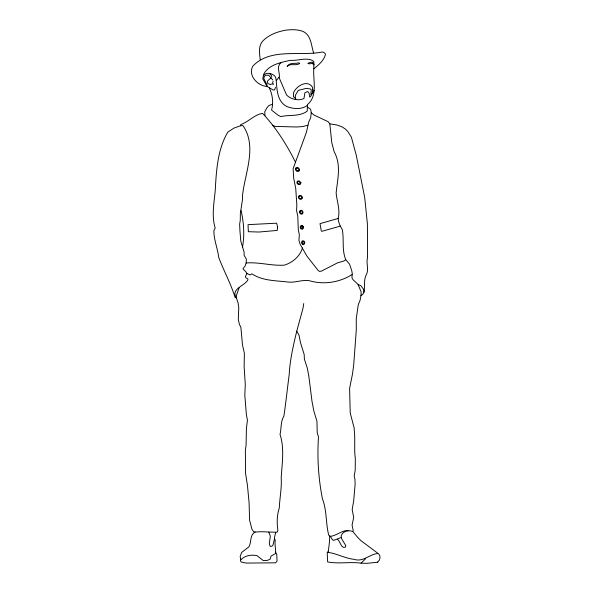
<?xml version="1.0" encoding="UTF-8"?>
<svg xmlns="http://www.w3.org/2000/svg" width="593" height="593" viewBox="0 0 593 593"><rect width="100%" height="100%" fill="white"/><g stroke="black" fill="none" stroke-linecap="round" stroke-linejoin="round"><path stroke-width="0.89" d="M275.782 532.255L274.603 536.724L274.537 538.585L275.234 540.267C274.44 544.641 276.071 549.044 275.523 553.543L271.06 556.093L270.141 559.206L267.347 560.392L263.307 560.615L256.999 555.671C251.491 554.477 244.805 555.396 240.928 559.829L240.135 556.582L241.677 552.402L248.934 546.842C251.632 542.091 249.579 534.93 255.153 532.01L261.632 531.713L275.782 532.255L277.265 532.003L277.887 530.446C276.783 522.944 276.909 515.198 279.296 507.927C279.718 497.838 281.86 487.876 281.201 477.75C282.053 463.422 284.618 448.293 280.029 434.417C281.556 428.294 280.393 421.771 283.884 416.116C285.967 402.313 287.338 388.474 289.199 374.598C289.97 359.751 293.32 345.43 296.759 331.131L303.053 308.078L303.749 303.534M269.311 87.957C272.61 94.924 273.632 102.633 271.564 110.105L278.287 115.413L280.949 116.591C289.673 114.508 299.524 116.888 307.241 111.121L307.411 104.627C318.248 95.74 312.741 79.973 313.83 68.113C313.793 65.853 314.09 63.555 313.69 61.316C307.419 56.609 297.649 61.123 290.451 60.308C280.882 62.45 269.111 64.548 263.9 73.88L262.706 78.743L267.08 86.445L273.188 90.01L274.559 89.943L275.515 87.379M307.448 107.125L309.946 108.689L310.747 109.742L311.243 112.774L313.979 115.012L328.099 121.676L329.819 123.87L331.776 142.579L334.17 151.764C341.449 164.898 337.543 179.13 336.135 192.94C336.92 201.442 340.382 209.944 338.166 218.461C338.284 222.59 340.3 226.237 342.339 229.721C344.162 239.676 341.709 250.142 345.786 259.712L349.529 264.13L351.738 270.623L352.301 273.766L351.938 277.724L352.976 279.644L358.083 284.432L360.922 285.796L363.783 289.614L363.969 292.208L362.738 294.439L360.974 295.418L360.04 300.488L358.305 304.557L356.252 318.686L356.311 329.701L353.687 365.066L352.516 373.879L349.596 388.363L350.218 412.995L354.132 427.879L354.718 436.47L354.725 452.585L355.34 458.789L355.185 470.457L354.191 475.882L354.97 479.47L355.096 484.614L353.673 500.944L352.168 509.609L353.68 517.422L352.057 525.161L353.183 530.305L352.805 531.536L357.853 537.577L360.974 540.668L378.808 554.018L379.935 555.989L379.935 558.095L379.335 560.207L377.415 562.268M296.759 331.131L299.05 335.319L300.436 342.465L304.172 354.451L304.387 359.106L307.248 367.919L308.797 375.91L312.029 401.58L313.905 411.201L316.966 421.304L317.203 432.675L318.478 436.997C317.085 457.611 318.411 478.647 322.473 498.972C326.943 510.61 325.727 523.248 328.692 535.042L329.701 536.087C329.567 541.587 329.019 546.968 328.055 552.402C337.076 553.573 344.956 558.369 353.91 559.295C363.124 562.438 369.298 554.314 377.6 553.528M360.974 295.418L361.167 291.964L358.083 284.432M240.543 558.769L240.365 560.4L241.106 561.971L246.295 563.076L275.53 562.824L277.035 561.297L276.79 554.47L275.545 552.009M311.243 112.774L310.665 117.837L308.745 121.928L306.433 132.269L293.112 168.694L293.705 178.315L295.744 188.5L296.848 205.096L296.559 210.567L297.768 216.037L298.301 229.802L299.346 234.702L298.909 240.298L300.184 244.353L306.989 256.206L318.056 270.341L319.479 271.438L321.473 271.097L337.558 262.847L343.629 261.113L345.786 259.712M352.005 274.566C340.449 281.979 325.52 284.647 311.962 281.416C304.001 278.525 296.011 283.12 288.02 282.023C275.782 280.585 262.529 280.897 251.847 273.818L250.179 274.93L246.881 273.492L245.695 271.505L242.915 268.866L245.191 265.849L246.139 262.981L246.362 259.089L244.146 255.383L244.094 252.018L240.795 241.136L239.95 231.048L239.646 223.984L240.269 220.544L240.358 213.502L242.522 199.359L242.522 195.386C244.916 173.112 257.436 146.345 242.893 125.546L240.461 125.783L233.946 128.103L227.779 132.157C217.631 149.429 216.326 170.324 215.281 189.908C214.184 202.628 211.367 215.585 215.185 228.068L213.888 230.692C213.806 239.972 217.683 248.408 218.721 257.362C223.717 270.779 230.862 283.595 235.073 297.375L236.414 297.938L238.06 302.786L238.771 307.648L238.304 319.612L239.402 324.415L240.869 327.21L242.53 345.237L244.375 353.102L244.131 366.593L245.28 384.516L244.827 395.235L246.347 414.307L247.437 420.296L246.414 428.272L246.095 445.046L245.369 450.398L245.561 473.399L247.451 485.408L249.112 502.968L249.579 520.172L252.01 529.386L253.73 531.825L255.153 532.01M242.404 247.585C244.746 235.48 243.812 222.597 241.106 210.626M363.969 292.208C365.125 286.048 363.331 279.57 366.741 273.87C368.935 268.481 365.963 263.166 367.497 257.799C367.534 246.399 367.527 234.984 367.378 223.643L364.71 197.506L356.349 155.596L351.382 137.168L348.009 131.794L345.756 129.348L341.916 126.739L336.787 124.967L329.819 123.87M240.461 125.783L240.714 124.634C248.467 121.913 254.323 114.694 262.514 113.352C276.101 127.643 286.619 144.61 295.492 162.163M274.537 538.585L272.98 545.16L271.735 546.272L270.156 546.361L269.304 543.611L270.341 536.168L268.851 532.292M302.445 247.956C299.88 256.465 292.831 262.321 284.61 265.108C271.698 266.101 259.052 261.884 246.139 262.981M239.209 287.583L236.451 295.344L236.414 297.938C230.351 288.991 244.494 286.108 247.889 279.889L247.859 278.918L245.865 277.754L245.406 276.694L246.881 273.492M273.151 81.241L272.595 82.953L273.529 84.31L271.69 83.961L270.312 84.606L267.725 83.361L267.332 81.738L267.784 80.767L271.083 77.802M314.09 90.492L310.473 96.644L309.709 97.044L309.153 93.383L307.752 91.485L304.935 92.671L303.964 98.557C298.19 101.144 291.178 99.328 286.649 95.154L278.947 77.253M365.614 558.688L361.048 563.135C349.944 561.667 338.573 564.069 327.647 561.927L327.195 552.713L328.085 551.801M307.419 105.332C301.748 109.772 292.972 109.075 286.575 106.406C277.124 101.314 277.05 89.928 276.227 80.611L279.436 76.653C279.614 71.827 276.279 66.179 281.208 62.435M263.9 75.044C267.006 71.694 273.417 73.51 275.619 77.172L276.227 80.611M313.816 68.758C318.634 64.971 324.186 60.36 325.505 54.156L324.327 52.747L322.607 51.962C300.051 56.617 270.704 47.433 252.863 66.082C247.592 75.385 257.681 85.985 267.08 86.445M340.323 226.089L321.962 231.322L321.295 230.929L320.012 223.65L338.166 218.461M329.701 536.087L330.353 536.339L332.458 539.815L333.807 540.342L341.375 537.399L341.138 535.842C342.724 531.158 348.558 529.668 352.805 531.536M272.491 104.22L268.696 105.628L266.761 108.067L264.73 111.773L264.989 115.605M307.9 125.219L302.541 126.576L296.515 126.991L275.093 126.391L272.617 125.227M330.353 536.339C336.772 535.709 341.842 530.098 348.454 530.639M377.852 562.216L366.682 563.35L361.048 563.135M313.853 64.948L312.318 63.295L309.65 63.836L308.026 63.599L308.026 63.117L311.918 62.146L313.111 62.917L313.905 64.607M272.773 79.988L268.703 75.215L265.597 75.289L264.256 76.586L263.826 78.61L267.265 85.333M269.756 73.695L271.475 75.615L271.779 76.801M337.454 539.282C340.197 540.875 341.101 549.096 345.385 547.139L345.801 545.693L341.679 538.792L341.375 537.399M313.697 53.118C311.036 45.461 311.355 34.476 302.267 31.162C297.13 29.354 291.586 29.554 286.241 30.087C277.82 31.54 269.341 34.527 263.144 40.635C258.051 45.772 259.541 53.318 260.238 59.76M298.435 196.446L298.427 197.847L299.554 199.1L301.148 199.33L302.289 198.41L302.297 196.876L301.17 195.623L299.569 195.394L298.435 196.446M299.028 196.594L299.02 197.617L299.85 198.544L300.977 198.707L301.733 198.099L301.793 197.299L300.873 196.179L299.739 196.016L299.028 196.594M299.547 211.256L299.539 212.687L300.518 213.94L301.911 214.169L302.66 213.665L303.023 212.242L302.334 210.797L300.992 210.174L299.547 211.256M300.169 211.256L300.132 212.479L300.844 213.391L302.141 213.302L302.393 212.301L301.889 211.241L300.992 210.826L300.169 211.256M302.815 226.949L302.104 228.794L301.237 228.298L301.096 226.2L302.208 226.081L302.815 226.949M303.408 226.771L303.349 228.32L302.408 229.261L300.77 228.728L300.184 227.289L301.281 225.325L302.556 225.533L303.408 226.771M300.992 182.763L300.184 184.393L298.635 184.549L297.256 183.637L296.848 182.192L297.656 181.05L299.198 180.887L300.992 182.763M277.554 226.822L277.265 230.425L258.83 232.041L248.348 231.693L248.03 224.643L276.657 223.19L277.554 226.822M304.268 242.826L303.616 244.123L302.853 243.982L302.163 242.989L302.348 241.581L303.779 241.67L304.268 242.826M312.793 89.832L312.333 92.708L310.858 94.769L311.236 89.921L310.487 88.987L306.329 88.364L298.338 90.344L295.781 94.502L295.255 96.956L295.781 98.846L293.446 96.644L293.446 93.034C295.9 86.259 307.144 79.254 312.333 86.963L312.793 89.832M304.787 242.752L303.794 244.679L302.556 244.442L301.681 243.189L301.904 241.24L302.979 240.676L304.172 241.299L304.787 242.752M295.877 168.027L295.455 169.45L296.248 170.895L297.249 171.436L298.79 171.266L299.598 170.058L298.805 168.086L297.263 167.463L295.877 168.027M296.359 168.464L296.092 169.376L296.685 170.458L298.449 170.71L298.954 169.946L298.553 168.694L297.263 168.101L296.359 168.464M300.399 182.992L299.858 183.83L298.79 183.941L297.768 183.267L297.493 182.303L297.982 181.614L299.087 181.495L300.399 182.992M299.532 63.273L298.983 63.94C295.144 65.971 290.57 62.917 287.123 66.483C289.918 62.043 294.751 64.081 298.761 62.851L299.532 63.273"/></g></svg>
